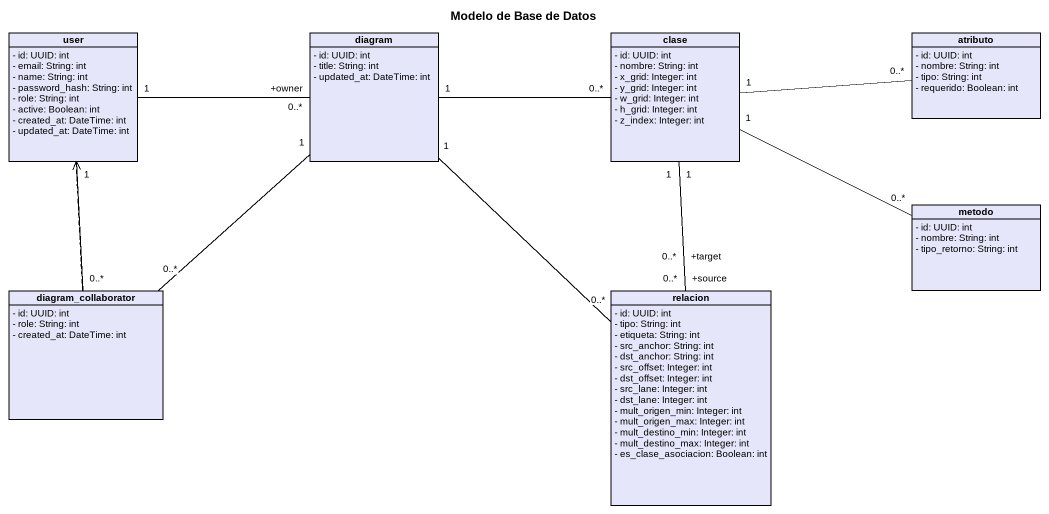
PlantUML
@startuml
title Modelo de Base de Datos
hide circle
hide empty members
skinparam classAttributeIconSize 0
class user #E6E6FA {
  - id: UUID: int
  - email: String: int
  - name: String: int
  - password_hash: String: int
  - role: String: int
  - active: Boolean: int
  - created_at: DateTime: int
  - updated_at: DateTime: int
}
class diagram #E6E6FA {
  - id: UUID: int
  - title: String: int
  - updated_at: DateTime: int
}
class clase #E6E6FA {
  - id: UUID: int
  - nombre: String: int
  - x_grid: Integer: int
  - y_grid: Integer: int
  - w_grid: Integer: int
  - h_grid: Integer: int
  - z_index: Integer: int
}
class atributo #E6E6FA {
  - id: UUID: int
  - nombre: String: int
  - tipo: String: int
  - requerido: Boolean: int
}
class metodo #E6E6FA {
  - id: UUID: int
  - nombre: String: int
  - tipo_retorno: String: int
}
class diagram_collaborator #E6E6FA {
  - id: UUID: int
  - role: String: int
  - created_at: DateTime: int
}
class relacion #E6E6FA {
  - id: UUID: int
  - tipo: String: int
  - etiqueta: String: int
  - src_anchor: String: int
  - dst_anchor: String: int
  - src_offset: Integer: int
  - dst_offset: Integer: int
  - src_lane: Integer: int
  - dst_lane: Integer: int
  - mult_origen_min: Integer: int
  - mult_origen_max: Integer: int
  - mult_destino_min: Integer: int
  - mult_destino_max: Integer: int
  - es_clase_asociacion: Boolean: int
}
user "1" -right- "+owner\n0..*" diagram
user "1" -- "0..*" diagram_collaborator
diagram "1" -right- "0..*" clase
diagram "1" -- "0..*" diagram_collaborator
diagram "1" -- "0..*" relacion
clase "1" -right- "0..*" atributo
clase "1" -right- "0..*" metodo
clase "1" -- "+source\n0..*" relacion
clase "1" -- "+target\n0..*" relacion
diagram_collaborator .up.> user
@enduml
